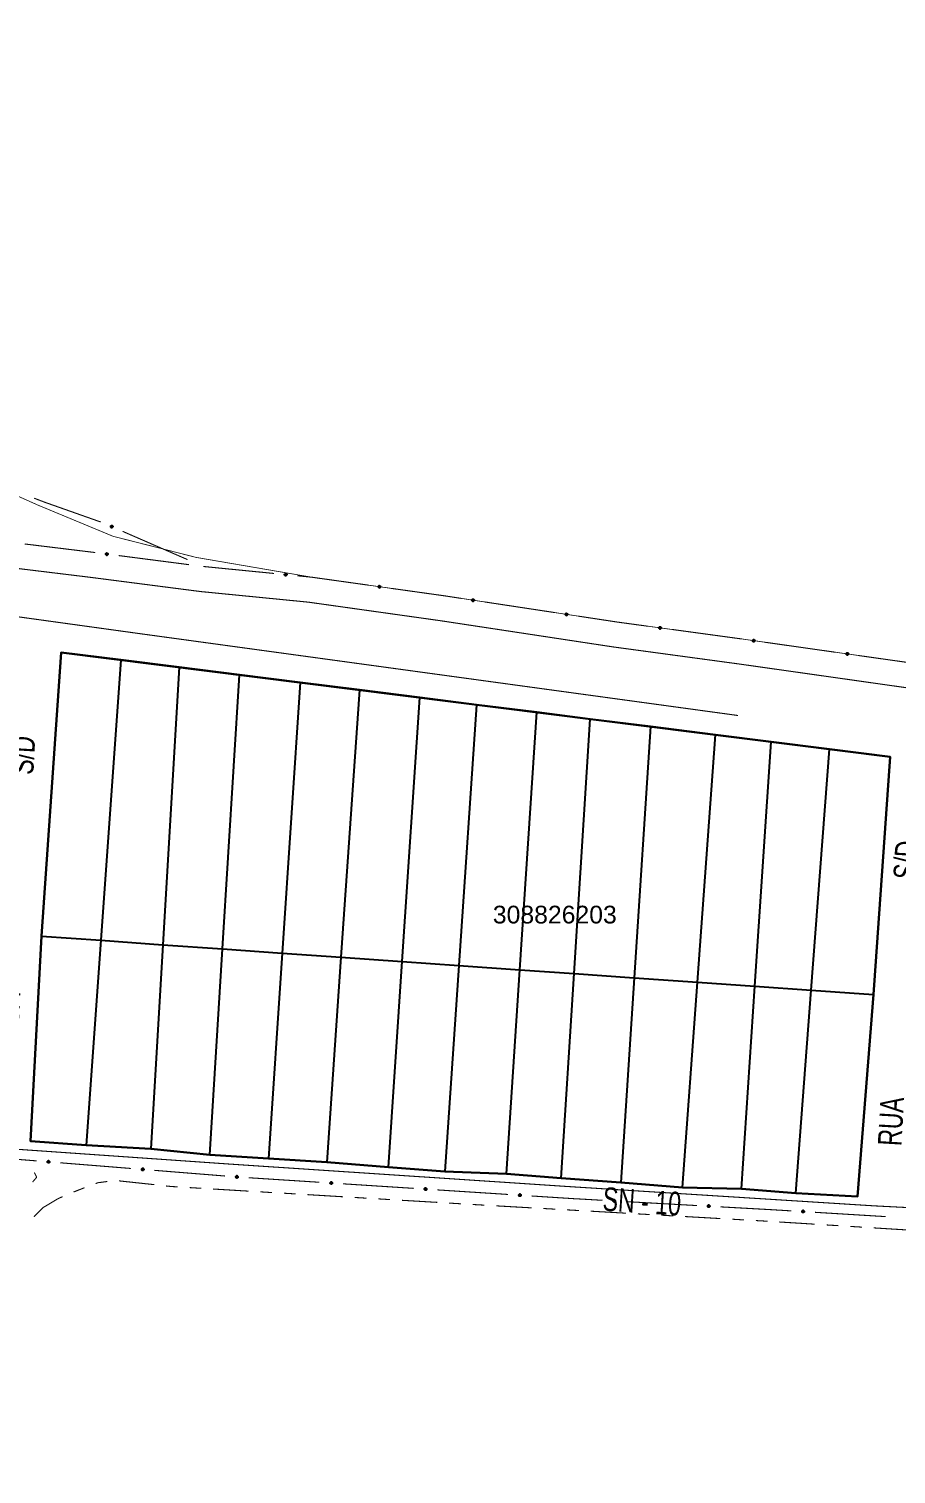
# Model space of a CAD drawing. Extents: x 205150 to 206910, y 4858726 to 4860849.
# Drawn here: x 206340.3 to 206487.1, y 4860127.6 to 4860372.1 of the extents above; entities that cross this region are included whole.
import ezdxf

# ---------------------------------------------------------------- set-up
doc = ezdxf.new("R2010")
doc.units = 0
doc.header["$LTSCALE"] = 1.5
doc.header["$MEASUREMENT"] = 0
doc.linetypes.add('TRACO_05', pattern=[11, 7, -1, 0.5, -1, 0.5, -1])
doc.linetypes.add('TRACO_25', pattern=[8, 3, -1, 1, -1, 1, -1])
for name, color, linetype in [('CD-MALHA-LOTES', 7, 'CONTINUOUS'), ('CD_TXT_QUADRA', 7, 'CONTINUOUS'), ('HD-VALAS-DRENOS', 170, 'CONTINUOUS'), ('LM-LIM-SETOR-FISCAL', 7, 'CONTINUOUS'), ('RU-QUADRAS', 6, 'CONTINUOUS'), ('SV-EIXO-ROD-ESTR', 7, 'CONTINUOUS'), ('SV-EIXO-RUA-N-PAV', 6, 'CONTINUOUS'), ('SV-EST-MUNIC-PAV', 20, 'CONTINUOUS'), ('SV-RUA-NAO-PAV-S-GUIA-C-GUIA', 7, 'CONTINUOUS'), ('SV-TXT-RUA-N-PAV-S-GUIA-C-GUIA', 7, 'CONTINUOUS')]:
    doc.layers.add(name, color=color, linetype=linetype)
doc.styles.add('3088-26-2D_TXT$0$ARIAL', font='ARIAL.TTF')
doc.styles.add('ARIAL', font='ARIAL.TTF')
doc.linetypes.add('Limite', pattern='A,20,-3,[130,ltypeshp.shx,S=6.35,R=0,X=0,Y=0],-3,20', length=46)

msp = doc.modelspace()

# ---------------------------------------------------------------- linework, layer by layer
at = {"layer": 'CD-MALHA-LOTES'}
for points in [[(206355.88, 4860265.36), (206345.77, 4860266.64), (206342.46, 4860218.61)], [(206355.88, 4860265.36), (206352.49, 4860217.91)], [(206365.77, 4860264.12), (206355.88, 4860265.36)], [(206365.77, 4860264.12), (206363, 4860217.17)], [(206375.95, 4860262.83), (206365.77, 4860264.12)], [(206373.08, 4860216.47), (206375.95, 4860262.83)], [(206386.22, 4860261.54), (206375.95, 4860262.83)], [(206386.22, 4860261.54), (206383.18, 4860215.76)], [(206396.3, 4860260.27), (206386.22, 4860261.54)], [(206396.3, 4860260.27), (206393.14, 4860215.06)], [(206406.51, 4860258.99), (206396.3, 4860260.27)], [(206403.51, 4860214.33), (206406.51, 4860258.99)], [(206416.08, 4860257.78), (206406.51, 4860258.99)], [(206416.08, 4860257.78), (206413.09, 4860213.66)], [(206426.26, 4860256.5), (206416.08, 4860257.78)], [(206423.43, 4860212.94), (206426.26, 4860256.5)], [(206435.33, 4860255.35), (206426.26, 4860256.5)], [(206432.6, 4860212.3), (206435.33, 4860255.35)], [(206445.54, 4860254.07), (206435.33, 4860255.35)], [(206445.54, 4860254.07), (206442.76, 4860211.58)], [(206456.5, 4860252.69), (206445.54, 4860254.07)], [(206453.46, 4860210.83), (206456.5, 4860252.69)], [(206465.92, 4860251.5), (206456.5, 4860252.69)], [(206463.18, 4860210.15), (206465.92, 4860251.5)], [(206475.81, 4860250.26), (206465.92, 4860251.5)], [(206472.73, 4860209.48), (206475.81, 4860250.26)], [(206483.24, 4860208.75), (206486.08, 4860248.96), (206475.81, 4860250.26)], [(206342.46, 4860218.61), (206340.59, 4860183.89), (206350.01, 4860183.22)], [(206342.46, 4860218.61), (206352.49, 4860217.91)], [(206352.49, 4860217.91), (206350.01, 4860183.22)], [(206352.49, 4860217.91), (206363, 4860217.17)], [(206363, 4860217.17), (206360.96, 4860182.6)], [(206363, 4860217.17), (206373.08, 4860216.47)], [(206370.92, 4860181.62), (206373.08, 4860216.47)], [(206373.08, 4860216.47), (206383.18, 4860215.76)], [(206383.18, 4860215.76), (206380.88, 4860181)], [(206383.18, 4860215.76), (206393.14, 4860215.06)], [(206393.14, 4860215.06), (206390.72, 4860180.39)], [(206393.14, 4860215.06), (206403.51, 4860214.33)], [(206401.17, 4860179.53), (206403.51, 4860214.33)], [(206403.51, 4860214.33), (206413.09, 4860213.66)], [(206413.09, 4860213.66), (206410.73, 4860178.78)], [(206413.09, 4860213.66), (206423.43, 4860212.94)], [(206421.18, 4860178.41), (206423.43, 4860212.94)], [(206423.43, 4860212.94), (206432.6, 4860212.3)], [(206430.41, 4860177.68), (206432.6, 4860212.3)], [(206432.6, 4860212.3), (206442.76, 4860211.58)], [(206442.76, 4860211.58), (206440.49, 4860176.94)], [(206442.76, 4860211.58), (206453.46, 4860210.83)], [(206450.95, 4860176.08), (206453.46, 4860210.83)], [(206453.46, 4860210.83), (206463.18, 4860210.15)], [(206460.91, 4860175.83), (206463.18, 4860210.15)], [(206463.18, 4860210.15), (206472.73, 4860209.48)], [(206470.13, 4860175.1), (206472.73, 4860209.48)], [(206470.13, 4860175.1), (206480.53, 4860174.53), (206483.24, 4860208.75)], [(206472.73, 4860209.48), (206483.24, 4860208.75)], [(206350.01, 4860183.22), (206360.96, 4860182.6)], [(206360.96, 4860182.6), (206370.92, 4860181.62)], [(206370.92, 4860181.62), (206380.88, 4860181)], [(206380.88, 4860181), (206390.72, 4860180.39)], [(206390.72, 4860180.39), (206401.17, 4860179.53)], [(206401.17, 4860179.53), (206410.73, 4860178.78)], [(206410.73, 4860178.78), (206421.18, 4860178.41)], [(206421.18, 4860178.41), (206430.41, 4860177.68)], [(206430.41, 4860177.68), (206440.49, 4860176.94)], [(206440.49, 4860176.94), (206450.95, 4860176.08)], [(206450.95, 4860176.08), (206460.91, 4860175.83)], [(206460.91, 4860175.83), (206470.13, 4860175.1)]]:
    msp.add_lwpolyline(points, dxfattribs=at)
at = {"layer": 'HD-VALAS-DRENOS', "linetype": 'TRACO_05', "const_width": 0.18, "flags": 128}
msp.add_lwpolyline([(206460.35, 4860255.95), (206359.06, 4860269.81), (206270.08, 4860282.12), (206180.93, 4860293.17), (206106.93, 4860301.72), (206054.09, 4860309.47), (206039.63, 4860309.88), (206036.89, 4860309.19), (206036.03, 4860301.76), (206038.08, 4860289.53)], dxfattribs=at)
at = {"layer": 'LM-LIM-SETOR-FISCAL', "linetype": 'Limite', "ltscale": 0.1, "const_width": 0.13, "flags": 128}
msp.add_lwpolyline([(205319.29, 4860270.52), (205308.71, 4860256.67), (205305.78, 4860258.84), (205287.54, 4860237.69), (205276.64, 4860225.85), (205246.75, 4860195.21), (205217.93, 4860166.62), (205205.07, 4860154.22), (205154.16, 4860103.62), (205198.33, 4860053.28), (205217.33, 4860073.87), (205228.31, 4860086.13), (205238.29, 4860095.9), (205249.21, 4860104.33), (205257.45, 4860109.18), (205264.02, 4860112.21), (205279.18, 4860117.77), (205286.26, 4860119.79), (205298.64, 4860121.61), (205309.27, 4860122.88), (205318.87, 4860123.38), (205330.48, 4860123.39), (205348.91, 4860120.43), (205359.29, 4860117.56), (205368.87, 4860113.52), (205387.79, 4860104.36), (205416.55, 4860084.92), (205427.35, 4860072.78), (205437.08, 4860059.62), (205479.77, 4859996.22), (205490.09, 4859981.19), (205507.28, 4859955.95), (205301.82, 4859758.53), (205304.27, 4859754.35), (205308.51, 4859743.48), (205314.17, 4859730.07), (205319.34, 4859714.73), (205318.69, 4859702.13), (205317.26, 4859690.64), (205315.74, 4859682.13), (205314.47, 4859670.89), (205312.89, 4859663.45), (205309.4, 4859652.21), (205307.5, 4859644.78), (205307.82, 4859635.75), (205310.04, 4859627.84), (205314.31, 4859618.34), (205319.85, 4859606.63), (205326.97, 4859596.97), (205332.19, 4859589.73), (205339.8, 4859581.22), (205346.76, 4859572.51), (205354, 4859559.81), (205353.39, 4859552.98), (205353.27, 4859547.01), (205355.22, 4859540.43), (205360.95, 4859533.08), (205371.88, 4859519.43), (205377.63, 4859512.44), (205385.79, 4859503.96), (205396.46, 4859500.67), (205404.7, 4859492.02), (205412.93, 4859478.57), (205420.22, 4859461.9), (205423.63, 4859449.31), (205425.2, 4859433.83), (205427.41, 4859417.81), (205434.87, 4859380.22), (205437.8, 4859372.3), (205447.24, 4859361.81), (205453.54, 4859349.48), (205459.05, 4859329.54), (205466.92, 4859311.43), (205476.36, 4859294.25), (205487.12, 4859281.65), (205492.89, 4859272.47), (205496.57, 4859259.35), (205503.39, 4859250.69), (205510.74, 4859242.04), (205513.88, 4859233.64), (205518.87, 4859225.77), (205525.3, 4859218.82), (205532.12, 4859213.83), (205535.79, 4859207.8), (205538.94, 4859201.5), (205542.88, 4859195.99), (205547.34, 4859189.96), (205548.12, 4859187.59), (205557.31, 4859181.03), (205563.87, 4859170.28), (205572.52, 4859159), (205575.67, 4859152.83), (205573.49, 4859146.26), (205574.41, 4859107.72), (205574.1, 4859102.45), (205570.43, 4859091.7), (205564.13, 4859081.46), (205558.88, 4859071.49), (205553.9, 4859063.1), (205553.9, 4859053.65), (205550.78, 4858995.23), (205582.12, 4858999.84), (205643.48, 4859000.72), (205662.02, 4859003.54), (205723.44, 4859017.98), (205780.86, 4859021.75), (205796.46, 4859023.04), (205822.25, 4859018.37), (205884.61, 4859012.81), (205949.14, 4859010.7), (206010.04, 4859007.01), (206085.77, 4858991.23), (206142.93, 4858964.03), (206222.76, 4858955.8), (206247.48, 4858946.16), (206320.03, 4858923.22), (206357.59, 4858908.6), (206441.35, 4858853.88), (206472.45, 4858825.54), (206535.38, 4858773.37), (206582.46, 4858737.4), (206654.71, 4858791.02), (206678.45, 4858818.8), (206712.51, 4858857.69), (206744.07, 4858897.64), (206751.69, 4858909.49), (206759.23, 4858922.23), (206766.2, 4858935.79), (206774.68, 4858954.45), (206780.86, 4858969.77), (206787.32, 4858989.53), (206795.67, 4859017.91), (206801.34, 4859037.45), (206804.81, 4859048.55), (206810.21, 4859067.25), (206818.72, 4859096.7), (206836.07, 4859155.15), (206846.57, 4859191.69), (206849.26, 4859199.97), (206857.1, 4859228.87), (206879.44, 4859306.63), (206888.86, 4859339.28), (206892.9, 4859355.31), (206898.05, 4859377.14), (206902.33, 4859396.65), (206903.66, 4859403.73), (206904.19, 4859408.48), (206905.69, 4859418.05), (206906.56, 4859427.57), (206907.69, 4859436.73), (206908.51, 4859451.61), (206908.98, 4859469.92), (206908.88, 4859478.27), (206909.31, 4859486.41), (206909.8, 4859503.75), (206908.06, 4859522.53), (206905.79, 4859539.89), (206902.11, 4859560.26), (206898.96, 4859576.34), (206897.7, 4859582.09), (206890.37, 4859608.85), (206880.35, 4859645.11), (206869.65, 4859680.81), (206865.82, 4859696.97), (206853.5, 4859740.64), (206829.42, 4859824.64), (206821, 4859851.39), (206812.97, 4859883.79), (206808.11, 4859900.23), (206792.3, 4859957.48), (206787.8, 4859976.76), (206777.66, 4860010.06), (206765, 4860051.58), (206755.54, 4860085.7), (206750.68, 4860101.63), (206741.17, 4860125.56), (206733.16, 4860141.6), (206724.53, 4860155.76), (206720.58, 4860162.18), (206711.45, 4860176.18), (206701.64, 4860187.46), (206699.72, 4860189.66), (206688, 4860201.91), (206676.62, 4860211.53), (206661.73, 4860222.42), (206647.52, 4860230.3), (206635.25, 4860235.79), (206614.85, 4860243.29), (206606.14, 4860245.65), (206597.68, 4860248), (206583.47, 4860251.01), (206568.95, 4860253.89), (206555.52, 4860256.25), (206536.42, 4860258.75), (206515.07, 4860261.46), (206491.2, 4860264.62), (206461.18, 4860268.88), (206439.8, 4860271.78), (206410.63, 4860276.21), (206388.16, 4860279.36), (206368.66, 4860282.7), (206354.57, 4860286.28), (206341.8, 4860291.58), (206328.08, 4860297.72), (206312.52, 4860304.06), (206285.44, 4860316.18), (206266.75, 4860326.61), (206251.28, 4860335.83), (206233.37, 4860347.73), (206203.78, 4860369), (206190.98, 4860381.36), (206176.1, 4860393.77), (206148.73, 4860420.73), (206131.72, 4860438.15), (206119.93, 4860450.72), (206096.07, 4860474.64), (206079.22, 4860491.32), (206053.65, 4860516.64), (206024.02, 4860544.98), (206003.48, 4860565.32), (205982.61, 4860587.19), (205969.68, 4860601.5), (205947.41, 4860624.23), (205941.47, 4860630.27), (205933.71, 4860637.54), (205921.87, 4860648.63), (205904.16, 4860665.5), (205891.55, 4860678.66), (205883.32, 4860686.89), (205866.07, 4860704.91), (205856.37, 4860714.35), (205825.17, 4860745.55), (205813.99, 4860756.84), (205803.22, 4860767.55), (205796.49, 4860774.25), (205790.73, 4860779.92), (205778.11, 4860792.25), (205767.26, 4860803.09), (205754.34, 4860816.31), (205748.7, 4860822.1), (205743.2, 4860827.74), (205737.56, 4860833.24), (205728.8, 4860841.85), (205722.27, 4860848.82), (205716.69, 4860834.76), (205683.28, 4860785.15), (205648.13, 4860731.52), (205621.03, 4860690.19), (205590.06, 4860643.83), (205580.55, 4860630.3), (205567.6, 4860611.82), (205565.6, 4860608.82), (205469.79, 4860465.73), (205420.74, 4860392.29), (205335.67, 4860262.2), (205321.6, 4860273.55)], close=True, dxfattribs=at)
at = {"layer": 'RU-QUADRAS'}
msp.add_lwpolyline([(206345.77, 4860266.64), (206486.08, 4860248.96), (206483.24, 4860208.75), (206480.53, 4860174.53), (206470.13, 4860175.1), (206460.91, 4860175.83), (206450.95, 4860176.08), (206440.49, 4860176.94), (206430.41, 4860177.68), (206421.18, 4860178.41), (206410.73, 4860178.78), (206401.17, 4860179.53), (206390.72, 4860180.39), (206380.88, 4860181), (206370.92, 4860181.62), (206360.96, 4860182.6), (206350.01, 4860183.22), (206340.59, 4860183.89), (206342.46, 4860218.61)], close=True, dxfattribs=at)
at = {"layer": 'SV-EIXO-ROD-ESTR', "const_width": 0.18, "flags": 128}
for points in [[(206341.2, 4860292.73), (206343.07, 4860292.02)], [(206343.07, 4860292.02), (206343.24, 4860291.96)], [(206343.24, 4860291.96), (206352.5, 4860288.69)], [(206356.18, 4860287.12), (206367.18, 4860282.33)], [(206339.63, 4860284.98), (206350.55, 4860283.65)], [(206350.55, 4860283.65), (206351.31, 4860283.56)], [(206351.31, 4860283.56), (206351.54, 4860283.53)], [(206355.5, 4860283.02), (206367.41, 4860281.48)], [(206369.85, 4860281.17), (206381.8, 4860279.99)], [(206385.78, 4860279.6), (206387.77, 4860279.4)], [(206387.77, 4860279.4), (206388.16, 4860279.36)], [(206388.16, 4860279.36), (206397.67, 4860278.03)], [(206401.63, 4860277.47), (206410.55, 4860276.22)], [(206410.55, 4860276.22), (206410.63, 4860276.21)], [(206410.63, 4860276.21), (206413.51, 4860275.77)], [(206417.47, 4860275.17), (206429.33, 4860273.37)], [(206433.29, 4860272.77), (206439.22, 4860271.87)], [(206439.22, 4860271.87), (206439.8, 4860271.78)], [(206439.8, 4860271.78), (206445.16, 4860271.05)], [(206449.13, 4860270.52), (206461.02, 4860268.9)], [(206464.98, 4860268.34), (206476.86, 4860266.65)], [(206480.82, 4860266.09), (206490.72, 4860264.69)]]:
    msp.add_lwpolyline(points, dxfattribs=at)
at = {"layer": 'SV-EIXO-ROD-ESTR', "flags": 128}
for points in [[(206354.26, 4860288.08), (206354.3, 4860288.1), (206354.34, 4860288.11), (206354.38, 4860288.1), (206354.41, 4860288.09), (206354.45, 4860288.07), (206354.47, 4860288.05), (206354.5, 4860288.02), (206354.52, 4860287.97), (206354.52, 4860287.93), (206354.52, 4860287.89), (206354.51, 4860287.86), (206354.49, 4860287.83), (206354.46, 4860287.8), (206354.43, 4860287.77), (206354.38, 4860287.76), (206354.34, 4860287.75), (206354.31, 4860287.75), (206354.27, 4860287.77), (206354.24, 4860287.78), (206354.21, 4860287.81), (206354.19, 4860287.84), (206354.17, 4860287.89), (206354.17, 4860287.93), (206354.17, 4860287.96), (206354.18, 4860288), (206354.2, 4860288.03), (206354.22, 4860288.06), (206354.26, 4860288.08)], [(206353.39, 4860283.4), (206353.43, 4860283.43), (206353.47, 4860283.45), (206353.51, 4860283.46), (206353.54, 4860283.45), (206353.58, 4860283.45), (206353.61, 4860283.43), (206353.64, 4860283.41), (206353.67, 4860283.37), (206353.69, 4860283.33), (206353.7, 4860283.29), (206353.7, 4860283.25), (206353.69, 4860283.22), (206353.67, 4860283.19), (206353.65, 4860283.15), (206353.61, 4860283.12), (206353.57, 4860283.11), (206353.53, 4860283.1), (206353.5, 4860283.1), (206353.46, 4860283.11), (206353.43, 4860283.13), (206353.39, 4860283.15), (206353.37, 4860283.19), (206353.35, 4860283.23), (206353.34, 4860283.26), (206353.34, 4860283.3), (206353.35, 4860283.33), (206353.37, 4860283.37), (206353.39, 4860283.4)], [(206383.65, 4860279.92), (206383.69, 4860279.95), (206383.73, 4860279.97), (206383.77, 4860279.97), (206383.8, 4860279.97), (206383.84, 4860279.97), (206383.87, 4860279.95), (206383.9, 4860279.93), (206383.93, 4860279.89), (206383.95, 4860279.85), (206383.96, 4860279.81), (206383.96, 4860279.78), (206383.95, 4860279.74), (206383.94, 4860279.71), (206383.91, 4860279.68), (206383.88, 4860279.65), (206383.84, 4860279.63), (206383.8, 4860279.62), (206383.77, 4860279.62), (206383.73, 4860279.63), (206383.7, 4860279.64), (206383.66, 4860279.67), (206383.63, 4860279.7), (206383.61, 4860279.74), (206383.61, 4860279.78), (206383.61, 4860279.81), (206383.61, 4860279.85), (206383.63, 4860279.88), (206383.65, 4860279.92)], [(206399.53, 4860277.88), (206399.56, 4860277.91), (206399.6, 4860277.93), (206399.64, 4860277.93), (206399.67, 4860277.93), (206399.71, 4860277.92), (206399.74, 4860277.9), (206399.77, 4860277.88), (206399.8, 4860277.84), (206399.82, 4860277.8), (206399.83, 4860277.76), (206399.83, 4860277.73), (206399.82, 4860277.69), (206399.8, 4860277.66), (206399.77, 4860277.63), (206399.74, 4860277.6), (206399.7, 4860277.58), (206399.66, 4860277.58), (206399.62, 4860277.58), (206399.59, 4860277.59), (206399.56, 4860277.6), (206399.52, 4860277.63), (206399.5, 4860277.67), (206399.48, 4860277.71), (206399.47, 4860277.74), (206399.48, 4860277.78), (206399.48, 4860277.81), (206399.5, 4860277.84), (206399.53, 4860277.88)], [(206415.36, 4860275.6), (206415.4, 4860275.63), (206415.44, 4860275.65), (206415.48, 4860275.65), (206415.51, 4860275.65), (206415.55, 4860275.64), (206415.58, 4860275.62), (206415.61, 4860275.6), (206415.64, 4860275.56), (206415.66, 4860275.52), (206415.66, 4860275.48), (206415.66, 4860275.45), (206415.65, 4860275.41), (206415.64, 4860275.38), (206415.61, 4860275.35), (206415.57, 4860275.32), (206415.53, 4860275.3), (206415.5, 4860275.3), (206415.46, 4860275.3), (206415.42, 4860275.31), (206415.39, 4860275.32), (206415.36, 4860275.35), (206415.33, 4860275.39), (206415.31, 4860275.43), (206415.31, 4860275.46), (206415.31, 4860275.5), (206415.32, 4860275.53), (206415.34, 4860275.57), (206415.36, 4860275.6)], [(206431.18, 4860273.2), (206431.22, 4860273.23), (206431.26, 4860273.25), (206431.3, 4860273.25), (206431.33, 4860273.25), (206431.37, 4860273.24), (206431.4, 4860273.22), (206431.43, 4860273.2), (206431.46, 4860273.16), (206431.48, 4860273.12), (206431.48, 4860273.08), (206431.48, 4860273.05), (206431.47, 4860273.01), (206431.46, 4860272.98), (206431.43, 4860272.95), (206431.39, 4860272.92), (206431.35, 4860272.9), (206431.31, 4860272.9), (206431.28, 4860272.9), (206431.24, 4860272.91), (206431.21, 4860272.92), (206431.18, 4860272.95), (206431.15, 4860272.99), (206431.13, 4860273.03), (206431.13, 4860273.06), (206431.13, 4860273.1), (206431.14, 4860273.13), (206431.15, 4860273.17), (206431.18, 4860273.2)], [(206447.02, 4860270.91), (206447.05, 4860270.94), (206447.09, 4860270.96), (206447.13, 4860270.97), (206447.16, 4860270.96), (206447.2, 4860270.96), (206447.23, 4860270.94), (206447.27, 4860270.92), (206447.3, 4860270.88), (206447.31, 4860270.84), (206447.32, 4860270.8), (206447.32, 4860270.76), (206447.31, 4860270.73), (206447.29, 4860270.7), (206447.27, 4860270.66), (206447.23, 4860270.63), (206447.19, 4860270.62), (206447.15, 4860270.61), (206447.12, 4860270.61), (206447.08, 4860270.62), (206447.05, 4860270.64), (206447.02, 4860270.66), (206446.99, 4860270.7), (206446.97, 4860270.74), (206446.96, 4860270.78), (206446.97, 4860270.81), (206446.97, 4860270.85), (206446.99, 4860270.88), (206447.02, 4860270.91)], [(206462.87, 4860268.75), (206462.91, 4860268.78), (206462.95, 4860268.8), (206462.98, 4860268.8), (206463.02, 4860268.8), (206463.05, 4860268.79), (206463.09, 4860268.78), (206463.12, 4860268.75), (206463.15, 4860268.71), (206463.16, 4860268.67), (206463.17, 4860268.64), (206463.17, 4860268.6), (206463.16, 4860268.57), (206463.14, 4860268.53), (206463.12, 4860268.5), (206463.08, 4860268.47), (206463.04, 4860268.45), (206463, 4860268.45), (206462.97, 4860268.45), (206462.93, 4860268.46), (206462.9, 4860268.48), (206462.87, 4860268.5), (206462.84, 4860268.54), (206462.82, 4860268.58), (206462.82, 4860268.62), (206462.82, 4860268.65), (206462.83, 4860268.69), (206462.84, 4860268.72), (206462.87, 4860268.75)], [(206478.71, 4860266.5), (206478.75, 4860266.53), (206478.79, 4860266.55), (206478.83, 4860266.55), (206478.86, 4860266.55), (206478.89, 4860266.54), (206478.93, 4860266.53), (206478.96, 4860266.5), (206478.99, 4860266.46), (206479.01, 4860266.42), (206479.01, 4860266.39), (206479.01, 4860266.35), (206479, 4860266.32), (206478.99, 4860266.28), (206478.96, 4860266.25), (206478.92, 4860266.22), (206478.88, 4860266.2), (206478.85, 4860266.2), (206478.81, 4860266.2), (206478.77, 4860266.21), (206478.74, 4860266.23), (206478.71, 4860266.25), (206478.68, 4860266.29), (206478.66, 4860266.33), (206478.66, 4860266.37), (206478.66, 4860266.4), (206478.67, 4860266.44), (206478.68, 4860266.47), (206478.71, 4860266.5)]]:
    msp.add_lwpolyline(points, close=True, dxfattribs=at)
for points in [[(206354.17, 4860287.96), (206354.51, 4860287.86)], [(206354.17, 4860287.94), (206354.5, 4860287.84)], [(206354.17, 4860287.93), (206354.49, 4860287.83)], [(206354.17, 4860287.91), (206354.47, 4860287.81)], [(206354.17, 4860287.89), (206354.46, 4860287.8)], [(206354.18, 4860288), (206354.52, 4860287.89)], [(206354.18, 4860287.98), (206354.51, 4860287.87)], [(206354.18, 4860287.86), (206354.44, 4860287.79)], [(206354.19, 4860288.01), (206354.52, 4860287.91)], [(206354.19, 4860287.84), (206354.43, 4860287.77)], [(206354.2, 4860288.03), (206354.52, 4860287.93)], [(206354.21, 4860288.04), (206354.51, 4860287.95)], [(206354.21, 4860287.82), (206354.4, 4860287.77)], [(206354.21, 4860287.81), (206354.38, 4860287.76)], [(206354.22, 4860288.06), (206354.52, 4860287.97)], [(206354.23, 4860287.79), (206354.36, 4860287.75)], [(206354.24, 4860288.07), (206354.5, 4860287.99)], [(206354.24, 4860287.78), (206354.34, 4860287.75)], [(206354.26, 4860288.08), (206354.5, 4860288.02)], [(206354.28, 4860288.09), (206354.48, 4860288.04)], [(206354.3, 4860288.1), (206354.47, 4860288.05)], [(206354.33, 4860288.1), (206354.45, 4860288.06)], [(206354.34, 4860288.11), (206354.45, 4860288.07)], [(206353.34, 4860283.3), (206353.7, 4860283.29)], [(206353.34, 4860283.26), (206353.7, 4860283.25)], [(206353.35, 4860283.33), (206353.69, 4860283.33)], [(206353.35, 4860283.32), (206353.69, 4860283.31)], [(206353.35, 4860283.28), (206353.69, 4860283.27)], [(206353.35, 4860283.25), (206353.69, 4860283.24)], [(206353.35, 4860283.23), (206353.69, 4860283.22)], [(206353.36, 4860283.35), (206353.68, 4860283.35)], [(206353.36, 4860283.21), (206353.67, 4860283.2)], [(206353.37, 4860283.37), (206353.67, 4860283.37)], [(206353.37, 4860283.19), (206353.67, 4860283.19)], [(206353.38, 4860283.38), (206353.65, 4860283.39)], [(206353.38, 4860283.17), (206353.65, 4860283.17)], [(206353.39, 4860283.4), (206353.64, 4860283.41)], [(206353.39, 4860283.15), (206353.65, 4860283.15)], [(206353.41, 4860283.42), (206353.62, 4860283.42)], [(206353.42, 4860283.14), (206353.62, 4860283.14)], [(206353.43, 4860283.43), (206353.61, 4860283.43)], [(206353.43, 4860283.13), (206353.61, 4860283.12)], [(206353.45, 4860283.44), (206353.58, 4860283.44)], [(206353.45, 4860283.12), (206353.58, 4860283.12)], [(206353.46, 4860283.11), (206353.57, 4860283.11)], [(206353.47, 4860283.45), (206353.58, 4860283.45)], [(206383.61, 4860279.85), (206383.95, 4860279.85)], [(206383.61, 4860279.81), (206383.96, 4860279.81)], [(206383.61, 4860279.8), (206383.96, 4860279.79)], [(206383.61, 4860279.78), (206383.96, 4860279.78)], [(206383.61, 4860279.76), (206383.95, 4860279.76)], [(206383.61, 4860279.74), (206383.95, 4860279.74)], [(206383.62, 4860279.83), (206383.95, 4860279.83)], [(206383.63, 4860279.88), (206383.93, 4860279.89)], [(206383.63, 4860279.87), (206383.94, 4860279.87)], [(206383.63, 4860279.72), (206383.94, 4860279.73)], [(206383.63, 4860279.7), (206383.94, 4860279.71)], [(206383.64, 4860279.9), (206383.92, 4860279.91)], [(206383.65, 4860279.92), (206383.9, 4860279.93)], [(206383.65, 4860279.69), (206383.92, 4860279.69)], [(206383.66, 4860279.67), (206383.91, 4860279.68)], [(206383.68, 4860279.93), (206383.88, 4860279.94)], [(206383.69, 4860279.95), (206383.87, 4860279.95)], [(206383.69, 4860279.66), (206383.89, 4860279.66)], [(206383.7, 4860279.64), (206383.88, 4860279.65)], [(206383.71, 4860279.96), (206383.84, 4860279.96)], [(206383.72, 4860279.64), (206383.85, 4860279.64)], [(206383.73, 4860279.97), (206383.84, 4860279.97)], [(206383.73, 4860279.63), (206383.84, 4860279.63)], [(206399.47, 4860277.74), (206399.83, 4860277.73)], [(206399.48, 4860277.81), (206399.82, 4860277.8)], [(206399.48, 4860277.79), (206399.82, 4860277.78)], [(206399.48, 4860277.78), (206399.83, 4860277.76)], [(206399.48, 4860277.76), (206399.82, 4860277.74)], [(206399.48, 4860277.72), (206399.82, 4860277.71)], [(206399.48, 4860277.71), (206399.82, 4860277.69)], [(206399.49, 4860277.68), (206399.8, 4860277.68)], [(206399.5, 4860277.84), (206399.8, 4860277.84)], [(206399.5, 4860277.83), (206399.81, 4860277.82)], [(206399.5, 4860277.67), (206399.8, 4860277.66)], [(206399.51, 4860277.86), (206399.79, 4860277.86)], [(206399.51, 4860277.65), (206399.78, 4860277.64)], [(206399.52, 4860277.63), (206399.77, 4860277.63)], [(206399.53, 4860277.88), (206399.77, 4860277.88)], [(206399.55, 4860277.89), (206399.75, 4860277.89)], [(206399.55, 4860277.62), (206399.75, 4860277.61)], [(206399.56, 4860277.91), (206399.74, 4860277.9)], [(206399.56, 4860277.6), (206399.74, 4860277.6)], [(206399.58, 4860277.59), (206399.71, 4860277.59)], [(206399.59, 4860277.92), (206399.72, 4860277.91)], [(206399.59, 4860277.59), (206399.7, 4860277.58)], [(206399.6, 4860277.93), (206399.71, 4860277.92)], [(206415.31, 4860275.5), (206415.66, 4860275.48)], [(206415.31, 4860275.48), (206415.66, 4860275.46)], [(206415.31, 4860275.46), (206415.66, 4860275.45)], [(206415.31, 4860275.43), (206415.65, 4860275.41)], [(206415.32, 4860275.53), (206415.66, 4860275.52)], [(206415.32, 4860275.52), (206415.66, 4860275.5)], [(206415.32, 4860275.45), (206415.66, 4860275.43)], [(206415.32, 4860275.41), (206415.64, 4860275.4)], [(206415.33, 4860275.55), (206415.65, 4860275.54)], [(206415.33, 4860275.39), (206415.64, 4860275.38)], [(206415.34, 4860275.57), (206415.64, 4860275.56)], [(206415.35, 4860275.58), (206415.62, 4860275.58)], [(206415.35, 4860275.37), (206415.62, 4860275.36)], [(206415.36, 4860275.6), (206415.61, 4860275.6)], [(206415.36, 4860275.35), (206415.61, 4860275.35)], [(206415.38, 4860275.34), (206415.58, 4860275.33)], [(206415.39, 4860275.62), (206415.59, 4860275.61)], [(206415.39, 4860275.32), (206415.57, 4860275.32)], [(206415.4, 4860275.63), (206415.58, 4860275.62)], [(206415.41, 4860275.32), (206415.54, 4860275.31)], [(206415.42, 4860275.64), (206415.55, 4860275.63)], [(206415.42, 4860275.31), (206415.53, 4860275.3)], [(206415.44, 4860275.65), (206415.55, 4860275.64)], [(206431.13, 4860273.1), (206431.48, 4860273.08)], [(206431.13, 4860273.08), (206431.48, 4860273.06)], [(206431.13, 4860273.06), (206431.48, 4860273.05)], [(206431.13, 4860273.04), (206431.47, 4860273.03)], [(206431.13, 4860273.03), (206431.47, 4860273.01)], [(206431.14, 4860273.13), (206431.48, 4860273.12)], [(206431.14, 4860273.12), (206431.48, 4860273.1)], [(206431.14, 4860273.01), (206431.46, 4860273)], [(206431.15, 4860273.17), (206431.46, 4860273.16)], [(206431.15, 4860273.15), (206431.46, 4860273.14)], [(206431.15, 4860272.99), (206431.46, 4860272.98)], [(206431.17, 4860273.18), (206431.44, 4860273.18)], [(206431.17, 4860272.97), (206431.44, 4860272.96)], [(206431.18, 4860273.2), (206431.43, 4860273.2)], [(206431.18, 4860272.95), (206431.43, 4860272.95)], [(206431.2, 4860273.21), (206431.41, 4860273.21)], [(206431.2, 4860272.94), (206431.4, 4860272.93)], [(206431.21, 4860272.92), (206431.39, 4860272.92)], [(206431.22, 4860273.23), (206431.4, 4860273.22)], [(206431.23, 4860272.92), (206431.36, 4860272.91)], [(206431.24, 4860273.24), (206431.37, 4860273.23)], [(206431.24, 4860272.91), (206431.35, 4860272.9)], [(206431.26, 4860273.25), (206431.37, 4860273.24)], [(206446.96, 4860270.78), (206447.32, 4860270.76)], [(206446.97, 4860270.85), (206447.31, 4860270.84)], [(206446.97, 4860270.83), (206447.31, 4860270.82)], [(206446.97, 4860270.81), (206447.32, 4860270.8)], [(206446.97, 4860270.79), (206447.32, 4860270.78)], [(206446.97, 4860270.76), (206447.31, 4860270.75)], [(206446.97, 4860270.74), (206447.31, 4860270.73)], [(206446.98, 4860270.72), (206447.3, 4860270.71)], [(206446.99, 4860270.88), (206447.3, 4860270.88)], [(206446.99, 4860270.86), (206447.3, 4860270.86)], [(206446.99, 4860270.7), (206447.29, 4860270.7)], [(206447, 4860270.89), (206447.28, 4860270.89)], [(206447.01, 4860270.68), (206447.28, 4860270.68)], [(206447.02, 4860270.91), (206447.27, 4860270.92)], [(206447.02, 4860270.66), (206447.27, 4860270.66)], [(206447.04, 4860270.93), (206447.24, 4860270.93)], [(206447.04, 4860270.65), (206447.24, 4860270.65)], [(206447.05, 4860270.94), (206447.23, 4860270.94)], [(206447.05, 4860270.64), (206447.23, 4860270.63)], [(206447.07, 4860270.63), (206447.2, 4860270.63)], [(206447.08, 4860270.95), (206447.21, 4860270.95)], [(206447.08, 4860270.62), (206447.19, 4860270.62)], [(206447.09, 4860270.96), (206447.2, 4860270.96)], [(206462.82, 4860268.65), (206463.17, 4860268.64)], [(206462.82, 4860268.63), (206463.17, 4860268.62)], [(206462.82, 4860268.62), (206463.17, 4860268.6)], [(206462.82, 4860268.6), (206463.16, 4860268.58)], [(206462.82, 4860268.58), (206463.16, 4860268.57)], [(206462.83, 4860268.69), (206463.16, 4860268.67)], [(206462.83, 4860268.67), (206463.16, 4860268.66)], [(206462.83, 4860268.56), (206463.15, 4860268.55)], [(206462.84, 4860268.72), (206463.15, 4860268.71)], [(206462.84, 4860268.7), (206463.15, 4860268.69)], [(206462.84, 4860268.54), (206463.14, 4860268.53)], [(206462.86, 4860268.73), (206463.13, 4860268.73)], [(206462.86, 4860268.52), (206463.13, 4860268.52)], [(206462.87, 4860268.75), (206463.12, 4860268.75)], [(206462.87, 4860268.5), (206463.12, 4860268.5)], [(206462.89, 4860268.77), (206463.1, 4860268.77)], [(206462.89, 4860268.49), (206463.09, 4860268.49)], [(206462.9, 4860268.48), (206463.08, 4860268.47)], [(206462.91, 4860268.78), (206463.09, 4860268.78)], [(206462.92, 4860268.47), (206463.05, 4860268.46)], [(206462.93, 4860268.79), (206463.06, 4860268.79)], [(206462.93, 4860268.46), (206463.04, 4860268.45)], [(206462.95, 4860268.8), (206463.05, 4860268.79)], [(206478.73, 4860266.52), (206478.94, 4860266.52)], [(206478.75, 4860266.53), (206478.93, 4860266.53)], [(206478.77, 4860266.54), (206478.9, 4860266.54)], [(206478.79, 4860266.55), (206478.89, 4860266.54)], [(206478.66, 4860266.4), (206479.01, 4860266.39)], [(206478.66, 4860266.38), (206479.01, 4860266.37)], [(206478.66, 4860266.37), (206479.01, 4860266.35)], [(206478.66, 4860266.35), (206479, 4860266.33)], [(206478.66, 4860266.33), (206479, 4860266.32)], [(206478.67, 4860266.44), (206479.01, 4860266.42)], [(206478.67, 4860266.42), (206479, 4860266.41)], [(206478.67, 4860266.31), (206478.99, 4860266.3)], [(206478.68, 4860266.47), (206478.99, 4860266.46)], [(206478.68, 4860266.45), (206478.99, 4860266.44)], [(206478.68, 4860266.29), (206478.99, 4860266.28)], [(206478.7, 4860266.48), (206478.97, 4860266.48)], [(206478.7, 4860266.27), (206478.97, 4860266.27)], [(206478.71, 4860266.5), (206478.96, 4860266.5)], [(206478.71, 4860266.25), (206478.96, 4860266.25)], [(206478.73, 4860266.24), (206478.93, 4860266.24)], [(206478.74, 4860266.23), (206478.92, 4860266.22)], [(206478.76, 4860266.22), (206478.89, 4860266.21)], [(206478.77, 4860266.21), (206478.88, 4860266.2)]]:
    msp.add_lwpolyline(points, dxfattribs=at)
at = {"layer": 'SV-EIXO-RUA-N-PAV', "const_width": 0.18, "flags": 128}
for points in [[(206341.63, 4860180.58), (206329.67, 4860181.54)], [(206357.58, 4860179.3), (206345.62, 4860180.26)], [(206373.53, 4860178.02), (206361.57, 4860178.98)], [(206389.5, 4860176.96), (206377.52, 4860177.73)], [(206405.46, 4860175.93), (206393.49, 4860176.7)], [(206421.43, 4860174.9), (206409.45, 4860175.67)], [(206432.78, 4860174.17), (206425.42, 4860174.64)], [(206433.41, 4860174.14), (206432.78, 4860174.17)], [(206437.4, 4860173.91), (206433.41, 4860174.14)], [(206453.37, 4860173.02), (206441.39, 4860173.69)], [(206465.83, 4860172.33), (206457.37, 4860172.8)], [(206466.35, 4860172.3), (206465.83, 4860172.33)], [(206469.35, 4860172.12), (206466.35, 4860172.3)], [(206485.32, 4860171.15), (206473.34, 4860171.88)]]:
    msp.add_lwpolyline(points, dxfattribs=at)
at = {"layer": 'SV-EIXO-RUA-N-PAV', "flags": 128}
for points in [[(206343.76, 4860180.3), (206343.73, 4860180.26), (206343.69, 4860180.24), (206343.65, 4860180.24), (206343.62, 4860180.24), (206343.58, 4860180.24), (206343.55, 4860180.26), (206343.51, 4860180.28), (206343.48, 4860180.32), (206343.46, 4860180.36), (206343.45, 4860180.39), (206343.45, 4860180.43), (206343.46, 4860180.46), (206343.47, 4860180.5), (206343.5, 4860180.53), (206343.54, 4860180.56), (206343.57, 4860180.58), (206343.61, 4860180.59), (206343.64, 4860180.59), (206343.68, 4860180.58), (206343.71, 4860180.57), (206343.75, 4860180.55), (206343.78, 4860180.51), (206343.8, 4860180.47), (206343.81, 4860180.44), (206343.81, 4860180.4), (206343.8, 4860180.36), (206343.79, 4860180.33), (206343.76, 4860180.3)], [(206359.71, 4860179.02), (206359.67, 4860178.99), (206359.64, 4860178.97), (206359.6, 4860178.96), (206359.56, 4860178.96), (206359.53, 4860178.97), (206359.5, 4860178.98), (206359.46, 4860179), (206359.43, 4860179.04), (206359.41, 4860179.08), (206359.4, 4860179.11), (206359.4, 4860179.15), (206359.41, 4860179.18), (206359.42, 4860179.22), (206359.45, 4860179.25), (206359.48, 4860179.29), (206359.52, 4860179.3), (206359.56, 4860179.31), (206359.59, 4860179.31), (206359.63, 4860179.31), (206359.66, 4860179.29), (206359.7, 4860179.27), (206359.73, 4860179.23), (206359.75, 4860179.19), (206359.75, 4860179.16), (206359.75, 4860179.12), (206359.75, 4860179.09), (206359.74, 4860179.05), (206359.71, 4860179.02)], [(206375.66, 4860177.74), (206375.62, 4860177.71), (206375.58, 4860177.69), (206375.55, 4860177.68), (206375.51, 4860177.68), (206375.48, 4860177.69), (206375.45, 4860177.7), (206375.41, 4860177.72), (206375.38, 4860177.76), (206375.36, 4860177.8), (206375.35, 4860177.84), (206375.35, 4860177.87), (206375.36, 4860177.91), (206375.37, 4860177.94), (206375.4, 4860177.98), (206375.43, 4860178.01), (206375.47, 4860178.03), (206375.51, 4860178.03), (206375.54, 4860178.03), (206375.58, 4860178.03), (206375.61, 4860178.01), (206375.65, 4860177.99), (206375.68, 4860177.95), (206375.7, 4860177.92), (206375.7, 4860177.88), (206375.7, 4860177.84), (206375.7, 4860177.81), (206375.69, 4860177.77), (206375.66, 4860177.74)], [(206391.63, 4860176.71), (206391.59, 4860176.68), (206391.55, 4860176.66), (206391.52, 4860176.65), (206391.48, 4860176.65), (206391.45, 4860176.66), (206391.41, 4860176.67), (206391.38, 4860176.69), (206391.35, 4860176.73), (206391.33, 4860176.77), (206391.32, 4860176.8), (206391.32, 4860176.84), (206391.32, 4860176.87), (206391.34, 4860176.91), (206391.36, 4860176.94), (206391.4, 4860176.98), (206391.43, 4860177), (206391.47, 4860177), (206391.51, 4860177), (206391.54, 4860177), (206391.58, 4860176.98), (206391.61, 4860176.96), (206391.64, 4860176.92), (206391.66, 4860176.89), (206391.67, 4860176.85), (206391.67, 4860176.82), (206391.67, 4860176.78), (206391.65, 4860176.75), (206391.63, 4860176.71)], [(206407.6, 4860175.68), (206407.56, 4860175.65), (206407.52, 4860175.63), (206407.48, 4860175.62), (206407.45, 4860175.62), (206407.42, 4860175.63), (206407.38, 4860175.64), (206407.35, 4860175.66), (206407.31, 4860175.7), (206407.29, 4860175.74), (206407.28, 4860175.77), (206407.28, 4860175.81), (206407.29, 4860175.84), (206407.3, 4860175.88), (206407.33, 4860175.91), (206407.36, 4860175.95), (206407.4, 4860175.97), (206407.44, 4860175.97), (206407.47, 4860175.97), (206407.51, 4860175.97), (206407.54, 4860175.96), (206407.58, 4860175.93), (206407.61, 4860175.9), (206407.63, 4860175.86), (206407.64, 4860175.82), (206407.64, 4860175.79), (206407.63, 4860175.75), (206407.62, 4860175.72), (206407.6, 4860175.68)], [(206423.56, 4860174.65), (206423.53, 4860174.62), (206423.49, 4860174.6), (206423.45, 4860174.59), (206423.42, 4860174.59), (206423.38, 4860174.6), (206423.35, 4860174.61), (206423.31, 4860174.63), (206423.28, 4860174.67), (206423.26, 4860174.71), (206423.25, 4860174.75), (206423.25, 4860174.78), (206423.26, 4860174.82), (206423.27, 4860174.85), (206423.29, 4860174.89), (206423.33, 4860174.92), (206423.37, 4860174.94), (206423.4, 4860174.95), (206423.44, 4860174.95), (206423.48, 4860174.94), (206423.51, 4860174.93), (206423.54, 4860174.9), (206423.58, 4860174.87), (206423.6, 4860174.83), (206423.6, 4860174.79), (206423.6, 4860174.76), (206423.6, 4860174.72), (206423.59, 4860174.69), (206423.56, 4860174.65)], [(206439.53, 4860173.68), (206439.5, 4860173.65), (206439.46, 4860173.63), (206439.42, 4860173.62), (206439.39, 4860173.62), (206439.35, 4860173.63), (206439.32, 4860173.64), (206439.29, 4860173.66), (206439.25, 4860173.7), (206439.23, 4860173.74), (206439.22, 4860173.77), (206439.22, 4860173.81), (206439.23, 4860173.84), (206439.24, 4860173.88), (206439.26, 4860173.91), (206439.3, 4860173.95), (206439.34, 4860173.97), (206439.37, 4860173.97), (206439.41, 4860173.97), (206439.44, 4860173.97), (206439.48, 4860173.96), (206439.51, 4860173.93), (206439.55, 4860173.9), (206439.57, 4860173.86), (206439.57, 4860173.82), (206439.57, 4860173.79), (206439.57, 4860173.75), (206439.56, 4860173.72), (206439.53, 4860173.68)], [(206455.51, 4860172.79), (206455.47, 4860172.76), (206455.43, 4860172.74), (206455.4, 4860172.73), (206455.36, 4860172.73), (206455.33, 4860172.74), (206455.3, 4860172.75), (206455.26, 4860172.77), (206455.23, 4860172.81), (206455.21, 4860172.85), (206455.2, 4860172.88), (206455.2, 4860172.92), (206455.2, 4860172.95), (206455.22, 4860172.99), (206455.24, 4860173.02), (206455.28, 4860173.06), (206455.31, 4860173.08), (206455.35, 4860173.08), (206455.38, 4860173.09), (206455.42, 4860173.08), (206455.45, 4860173.07), (206455.49, 4860173.04), (206455.52, 4860173.01), (206455.54, 4860172.97), (206455.55, 4860172.93), (206455.55, 4860172.9), (206455.54, 4860172.86), (206455.53, 4860172.83), (206455.51, 4860172.79)], [(206471.48, 4860171.88), (206471.45, 4860171.85), (206471.41, 4860171.82), (206471.37, 4860171.82), (206471.34, 4860171.82), (206471.3, 4860171.82), (206471.27, 4860171.83), (206471.23, 4860171.86), (206471.2, 4860171.89), (206471.18, 4860171.93), (206471.17, 4860171.97), (206471.17, 4860172), (206471.18, 4860172.04), (206471.19, 4860172.07), (206471.21, 4860172.11), (206471.25, 4860172.14), (206471.29, 4860172.16), (206471.32, 4860172.17), (206471.36, 4860172.17), (206471.39, 4860172.16), (206471.43, 4860172.15), (206471.46, 4860172.13), (206471.49, 4860172.09), (206471.52, 4860172.05), (206471.52, 4860172.02), (206471.52, 4860171.98), (206471.52, 4860171.95), (206471.51, 4860171.91), (206471.48, 4860171.88)]]:
    msp.add_lwpolyline(points, close=True, dxfattribs=at)
for points in [[(206343.81, 4860180.44), (206343.45, 4860180.43)], [(206343.8, 4860180.42), (206343.45, 4860180.41)], [(206343.81, 4860180.4), (206343.45, 4860180.39)], [(206343.8, 4860180.47), (206343.46, 4860180.46)], [(206343.8, 4860180.45), (206343.46, 4860180.45)], [(206343.8, 4860180.38), (206343.46, 4860180.37)], [(206343.8, 4860180.36), (206343.46, 4860180.36)], [(206343.78, 4860180.51), (206343.47, 4860180.5)], [(206343.79, 4860180.49), (206343.47, 4860180.48)], [(206343.79, 4860180.35), (206343.48, 4860180.34)], [(206343.79, 4860180.33), (206343.48, 4860180.32)], [(206343.76, 4860180.53), (206343.49, 4860180.51)], [(206343.75, 4860180.55), (206343.5, 4860180.53)], [(206343.77, 4860180.32), (206343.5, 4860180.3)], [(206343.76, 4860180.3), (206343.51, 4860180.28)], [(206343.72, 4860180.56), (206343.52, 4860180.55)], [(206343.71, 4860180.57), (206343.54, 4860180.56)], [(206343.74, 4860180.28), (206343.54, 4860180.27)], [(206343.73, 4860180.26), (206343.55, 4860180.26)], [(206343.69, 4860180.58), (206343.56, 4860180.57)], [(206343.68, 4860180.58), (206343.57, 4860180.58)], [(206343.7, 4860180.25), (206343.57, 4860180.25)], [(206343.69, 4860180.24), (206343.58, 4860180.24)], [(206359.75, 4860179.16), (206359.4, 4860179.15)], [(206359.75, 4860179.14), (206359.4, 4860179.14)], [(206359.75, 4860179.12), (206359.4, 4860179.11)], [(206359.75, 4860179.19), (206359.41, 4860179.18)], [(206359.75, 4860179.18), (206359.41, 4860179.17)], [(206359.75, 4860179.1), (206359.41, 4860179.09)], [(206359.75, 4860179.09), (206359.41, 4860179.08)], [(206359.73, 4860179.23), (206359.42, 4860179.22)], [(206359.74, 4860179.21), (206359.42, 4860179.2)], [(206359.74, 4860179.07), (206359.42, 4860179.06)], [(206359.74, 4860179.05), (206359.43, 4860179.04)], [(206359.71, 4860179.25), (206359.44, 4860179.24)], [(206359.7, 4860179.27), (206359.45, 4860179.25)], [(206359.72, 4860179.04), (206359.45, 4860179.02)], [(206359.71, 4860179.02), (206359.46, 4860179)], [(206359.67, 4860179.28), (206359.47, 4860179.27)], [(206359.66, 4860179.29), (206359.48, 4860179.29)], [(206359.69, 4860179), (206359.49, 4860178.99)], [(206359.67, 4860178.99), (206359.5, 4860178.98)], [(206359.64, 4860179.3), (206359.51, 4860179.3)], [(206359.63, 4860179.31), (206359.52, 4860179.3)], [(206359.65, 4860178.97), (206359.52, 4860178.97)], [(206359.64, 4860178.97), (206359.53, 4860178.97)], [(206375.7, 4860177.88), (206375.35, 4860177.87)], [(206375.7, 4860177.86), (206375.35, 4860177.86)], [(206375.7, 4860177.84), (206375.35, 4860177.84)], [(206375.7, 4860177.92), (206375.36, 4860177.91)], [(206375.7, 4860177.9), (206375.36, 4860177.89)], [(206375.7, 4860177.83), (206375.36, 4860177.82)], [(206375.7, 4860177.81), (206375.36, 4860177.8)], [(206375.68, 4860177.95), (206375.37, 4860177.94)], [(206375.68, 4860177.93), (206375.37, 4860177.92)], [(206375.69, 4860177.79), (206375.37, 4860177.78)], [(206375.69, 4860177.77), (206375.38, 4860177.76)], [(206375.66, 4860177.97), (206375.39, 4860177.96)], [(206375.65, 4860177.99), (206375.4, 4860177.98)], [(206375.67, 4860177.76), (206375.4, 4860177.74)], [(206375.66, 4860177.74), (206375.41, 4860177.72)], [(206375.62, 4860178), (206375.42, 4860177.99)], [(206375.61, 4860178.01), (206375.43, 4860178.01)], [(206375.64, 4860177.72), (206375.44, 4860177.71)], [(206375.62, 4860177.71), (206375.45, 4860177.7)], [(206375.59, 4860178.02), (206375.46, 4860178.02)], [(206375.58, 4860178.03), (206375.47, 4860178.03)], [(206375.6, 4860177.7), (206375.47, 4860177.69)], [(206375.58, 4860177.69), (206375.48, 4860177.69)], [(206391.66, 4860176.89), (206391.32, 4860176.87)], [(206391.66, 4860176.87), (206391.32, 4860176.86)], [(206391.67, 4860176.85), (206391.32, 4860176.84)], [(206391.67, 4860176.83), (206391.32, 4860176.82)], [(206391.67, 4860176.82), (206391.32, 4860176.8)], [(206391.65, 4860176.91), (206391.33, 4860176.89)], [(206391.66, 4860176.8), (206391.33, 4860176.78)], [(206391.67, 4860176.78), (206391.33, 4860176.77)], [(206391.64, 4860176.92), (206391.34, 4860176.91)], [(206391.65, 4860176.76), (206391.34, 4860176.75)], [(206391.62, 4860176.94), (206391.35, 4860176.93)], [(206391.65, 4860176.75), (206391.35, 4860176.73)], [(206391.61, 4860176.96), (206391.36, 4860176.94)], [(206391.64, 4860176.73), (206391.37, 4860176.71)], [(206391.63, 4860176.71), (206391.38, 4860176.69)], [(206391.59, 4860176.97), (206391.39, 4860176.96)], [(206391.58, 4860176.98), (206391.4, 4860176.98)], [(206391.61, 4860176.69), (206391.4, 4860176.68)], [(206391.59, 4860176.68), (206391.41, 4860176.67)], [(206391.55, 4860176.99), (206391.42, 4860176.99)], [(206391.54, 4860177), (206391.43, 4860177)], [(206391.57, 4860176.67), (206391.44, 4860176.66)], [(206391.55, 4860176.66), (206391.45, 4860176.66)], [(206407.64, 4860175.82), (206407.28, 4860175.81)], [(206407.64, 4860175.79), (206407.28, 4860175.77)], [(206407.63, 4860175.86), (206407.29, 4860175.84)], [(206407.63, 4860175.84), (206407.29, 4860175.83)], [(206407.63, 4860175.81), (206407.29, 4860175.8)], [(206407.63, 4860175.77), (206407.29, 4860175.76)], [(206407.63, 4860175.75), (206407.29, 4860175.74)], [(206407.61, 4860175.9), (206407.3, 4860175.88)], [(206407.62, 4860175.88), (206407.3, 4860175.86)], [(206407.62, 4860175.74), (206407.31, 4860175.72)], [(206407.62, 4860175.72), (206407.31, 4860175.7)], [(206407.59, 4860175.91), (206407.32, 4860175.9)], [(206407.58, 4860175.93), (206407.33, 4860175.91)], [(206407.61, 4860175.7), (206407.33, 4860175.68)], [(206407.55, 4860175.94), (206407.35, 4860175.93)], [(206407.6, 4860175.68), (206407.35, 4860175.66)], [(206407.54, 4860175.96), (206407.36, 4860175.95)], [(206407.57, 4860175.67), (206407.37, 4860175.65)], [(206407.56, 4860175.65), (206407.38, 4860175.64)], [(206407.52, 4860175.96), (206407.39, 4860175.96)], [(206407.51, 4860175.97), (206407.4, 4860175.97)], [(206407.54, 4860175.64), (206407.41, 4860175.63)], [(206407.52, 4860175.63), (206407.42, 4860175.63)], [(206423.6, 4860174.79), (206423.25, 4860174.78)], [(206423.6, 4860174.78), (206423.25, 4860174.77)], [(206423.6, 4860174.76), (206423.25, 4860174.75)], [(206423.6, 4860174.83), (206423.26, 4860174.82)], [(206423.6, 4860174.81), (206423.26, 4860174.8)], [(206423.6, 4860174.74), (206423.26, 4860174.73)], [(206423.6, 4860174.72), (206423.26, 4860174.71)], [(206423.58, 4860174.87), (206423.27, 4860174.85)], [(206423.58, 4860174.85), (206423.27, 4860174.83)], [(206423.59, 4860174.71), (206423.28, 4860174.69)], [(206423.59, 4860174.69), (206423.28, 4860174.67)], [(206423.54, 4860174.9), (206423.29, 4860174.89)], [(206423.56, 4860174.88), (206423.29, 4860174.87)], [(206423.57, 4860174.67), (206423.3, 4860174.65)], [(206423.56, 4860174.65), (206423.31, 4860174.63)], [(206423.52, 4860174.91), (206423.32, 4860174.9)], [(206423.51, 4860174.93), (206423.33, 4860174.92)], [(206423.54, 4860174.64), (206423.34, 4860174.62)], [(206423.53, 4860174.62), (206423.35, 4860174.61)], [(206423.49, 4860174.93), (206423.36, 4860174.93)], [(206423.48, 4860174.94), (206423.37, 4860174.94)], [(206423.5, 4860174.61), (206423.37, 4860174.61)], [(206423.49, 4860174.6), (206423.38, 4860174.6)], [(206439.57, 4860173.82), (206439.22, 4860173.81)], [(206439.57, 4860173.81), (206439.22, 4860173.79)], [(206439.57, 4860173.79), (206439.22, 4860173.77)], [(206439.57, 4860173.86), (206439.23, 4860173.84)], [(206439.57, 4860173.84), (206439.23, 4860173.83)], [(206439.57, 4860173.77), (206439.23, 4860173.75)], [(206439.57, 4860173.75), (206439.23, 4860173.74)], [(206439.55, 4860173.9), (206439.24, 4860173.88)], [(206439.55, 4860173.88), (206439.24, 4860173.86)], [(206439.56, 4860173.74), (206439.25, 4860173.72)], [(206439.56, 4860173.72), (206439.25, 4860173.7)], [(206439.51, 4860173.93), (206439.26, 4860173.91)], [(206439.53, 4860173.91), (206439.26, 4860173.9)], [(206439.55, 4860173.7), (206439.27, 4860173.68)], [(206439.49, 4860173.94), (206439.29, 4860173.93)], [(206439.53, 4860173.68), (206439.29, 4860173.66)], [(206439.48, 4860173.96), (206439.3, 4860173.95)], [(206439.51, 4860173.67), (206439.31, 4860173.65)], [(206439.5, 4860173.65), (206439.32, 4860173.64)], [(206439.46, 4860173.96), (206439.33, 4860173.96)], [(206439.44, 4860173.97), (206439.34, 4860173.97)], [(206439.48, 4860173.64), (206439.35, 4860173.63)], [(206439.46, 4860173.63), (206439.35, 4860173.63)], [(206455.54, 4860172.97), (206455.2, 4860172.95)], [(206455.54, 4860172.95), (206455.2, 4860172.94)], [(206455.55, 4860172.93), (206455.2, 4860172.92)], [(206455.55, 4860172.92), (206455.2, 4860172.9)], [(206455.55, 4860172.9), (206455.2, 4860172.88)], [(206455.53, 4860172.99), (206455.21, 4860172.97)], [(206455.54, 4860172.88), (206455.21, 4860172.86)], [(206455.54, 4860172.86), (206455.21, 4860172.85)], [(206455.52, 4860173.01), (206455.22, 4860172.99)], [(206455.53, 4860172.85), (206455.22, 4860172.83)], [(206455.5, 4860173.02), (206455.23, 4860173.01)], [(206455.53, 4860172.83), (206455.23, 4860172.81)], [(206455.49, 4860173.04), (206455.24, 4860173.02)], [(206455.52, 4860172.81), (206455.25, 4860172.79)], [(206455.51, 4860172.79), (206455.26, 4860172.77)], [(206455.47, 4860173.05), (206455.27, 4860173.04)], [(206455.45, 4860173.07), (206455.28, 4860173.06)], [(206455.49, 4860172.78), (206455.29, 4860172.76)], [(206455.43, 4860173.07), (206455.3, 4860173.07)], [(206455.47, 4860172.76), (206455.3, 4860172.75)], [(206455.42, 4860173.08), (206455.31, 4860173.08)], [(206455.45, 4860172.75), (206455.32, 4860172.74)], [(206455.43, 4860172.74), (206455.33, 4860172.74)], [(206471.52, 4860172.02), (206471.17, 4860172)], [(206471.52, 4860172), (206471.17, 4860171.99)], [(206471.52, 4860171.98), (206471.17, 4860171.97)], [(206471.52, 4860172.05), (206471.18, 4860172.04)], [(206471.52, 4860172.04), (206471.18, 4860172.02)], [(206471.52, 4860171.96), (206471.18, 4860171.95)], [(206471.52, 4860171.95), (206471.18, 4860171.93)], [(206471.49, 4860172.09), (206471.19, 4860172.07)], [(206471.5, 4860172.07), (206471.19, 4860172.06)], [(206471.47, 4860172.11), (206471.2, 4860172.09)], [(206471.51, 4860171.93), (206471.2, 4860171.91)], [(206471.51, 4860171.91), (206471.2, 4860171.89)], [(206471.46, 4860172.13), (206471.21, 4860172.11)], [(206471.49, 4860171.9), (206471.22, 4860171.88)], [(206471.48, 4860171.88), (206471.23, 4860171.86)], [(206471.44, 4860172.14), (206471.24, 4860172.12)], [(206471.43, 4860172.15), (206471.25, 4860172.14)], [(206471.46, 4860171.86), (206471.26, 4860171.85)], [(206471.45, 4860171.85), (206471.27, 4860171.83)], [(206471.41, 4860172.16), (206471.28, 4860172.15)], [(206471.39, 4860172.16), (206471.29, 4860172.16)], [(206471.42, 4860171.83), (206471.29, 4860171.83)], [(206471.41, 4860171.82), (206471.3, 4860171.82)]]:
    msp.add_lwpolyline(points, dxfattribs=at)
at = {"layer": 'SV-EST-MUNIC-PAV', "const_width": 0.18, "flags": 128}
for points in [[(206322.52, 4860282.77), (206350.78, 4860279.33)], [(206350.78, 4860279.33), (206369.37, 4860276.93)], [(206369.37, 4860276.93), (206387.65, 4860275.13)], [(206387.65, 4860275.13), (206410.01, 4860271.99)], [(206410.01, 4860271.99), (206439.19, 4860267.56)], [(206439.19, 4860267.56), (206460.59, 4860264.66)], [(206460.59, 4860264.66), (206490.62, 4860260.4)]]:
    msp.add_lwpolyline(points, dxfattribs=at)
at = {"layer": 'SV-RUA-NAO-PAV-S-GUIA-C-GUIA', "linetype": 'TRACO_25', "const_width": 0.18, "flags": 128}
msp.add_lwpolyline([(206000.63, 4860206.22), (206073.3, 4860201.43), (206187.54, 4860193.23), (206254.76, 4860188.79), (206301.39, 4860185.25), (206324.05, 4860183.54), (206374.45, 4860180.03), (206432.02, 4860176.21), (206483.37, 4860172.97), (206513.39, 4860171.44), (206554.71, 4860167.61), (206580.29, 4860165.59), (206601.77, 4860163.89), (206636.14, 4860160.08), (206657.06, 4860158.68), (206701.15, 4860156.3), (206711.99, 4860156.56), (206718, 4860159.52)], dxfattribs=at)
at = {"layer": 'SV-RUA-NAO-PAV-S-GUIA-C-GUIA', "const_width": 0.18, "flags": 128}
for points in [[(206341.24, 4860178.6), (206341.22, 4860178.6)], [(206341.65, 4860177.81), (206341.24, 4860178.6)], [(206340.94, 4860176.99), (206341.59, 4860177.75)], [(206341.59, 4860177.75), (206341.65, 4860177.81)], [(206349.74, 4860176.04), (206348.81, 4860175.68)], [(206352.07, 4860176.9), (206351.62, 4860176.74)], [(206352.59, 4860176.96), (206352.07, 4860176.9)], [(206353.58, 4860177.09), (206352.59, 4860176.96)], [(206361.53, 4860176.56), (206355.57, 4860177.2)], [(206364.48, 4860176.24), (206363.52, 4860176.34)], [(206364.52, 4860176.24), (206364.48, 4860176.24)], [(206365.51, 4860176.18), (206364.52, 4860176.24)], [(206369.51, 4860175.94), (206367.51, 4860176.06)], [(206345.26, 4860174.19), (206343.42, 4860173.09)], [(206346.04, 4860174.54), (206345.26, 4860174.19)], [(206348.09, 4860175.39), (206347.88, 4860175.31)], [(206348.81, 4860175.68), (206348.09, 4860175.39)], [(206377.49, 4860175.46), (206371.5, 4860175.82)], [(206381.48, 4860175.22), (206379.49, 4860175.34)], [(206385.48, 4860174.99), (206383.48, 4860175.11)], [(206393.46, 4860174.51), (206387.47, 4860174.87)], [(206397.46, 4860174.27), (206395.46, 4860174.39)], [(206401.45, 4860174.03), (206399.45, 4860174.15)], [(206409.44, 4860173.56), (206403.45, 4860173.91)], [(206342.72, 4860172.68), (206341.17, 4860171.13)], [(206343.42, 4860173.09), (206342.72, 4860172.68)], [(206413.43, 4860173.32), (206411.43, 4860173.44)], [(206417.42, 4860173.09), (206415.42, 4860173.2)], [(206425.41, 4860172.63), (206419.42, 4860172.97)], [(206429.4, 4860172.41), (206427.41, 4860172.52)], [(206433.4, 4860172.18), (206431.4, 4860172.29)], [(206441.38, 4860171.73), (206435.39, 4860172.07)], [(206445.38, 4860171.5), (206443.38, 4860171.61)], [(206449.37, 4860171.27), (206447.37, 4860171.39)], [(206457.36, 4860170.82), (206451.37, 4860171.16)], [(206461.35, 4860170.59), (206459.35, 4860170.71)], [(206465.34, 4860170.37), (206463.35, 4860170.48)], [(206473.33, 4860169.87), (206467.34, 4860170.24)], [(206477.32, 4860169.62), (206475.32, 4860169.74)], [(206481.31, 4860169.37), (206479.32, 4860169.49)], [(206489.3, 4860168.87), (206483.31, 4860169.24)]]:
    msp.add_lwpolyline(points, dxfattribs=at)

# ---------------------------------------------------------------- texts
at = {"layer": 'CD_TXT_QUADRA', "style": 'ARIAL'}
msp.add_text('308826203', height=3, dxfattribs=at).set_placement((206418.84, 4860220.76))
at = {"layer": 'SV-TXT-RUA-N-PAV-S-GUIA-C-GUIA', "width": 0.7}
for s, rotation, style, p in [('           RUA                                  S/D', 86.6658, 'ARIAL', (206337.72, 4860188.8)), ('           RUA                                  S/D', 86.6658, 'ARIAL', (206487.28, 4860171.09)), ('SN - 10', 356.2003, '3088-26-2D_TXT$0$ARIAL', (206437.33, 4860172.17))]:
    msp.add_text(s, height=4, rotation=rotation, dxfattribs=dict(at, style=style)).set_placement(p)

doc.saveas('drawing.dxf')
